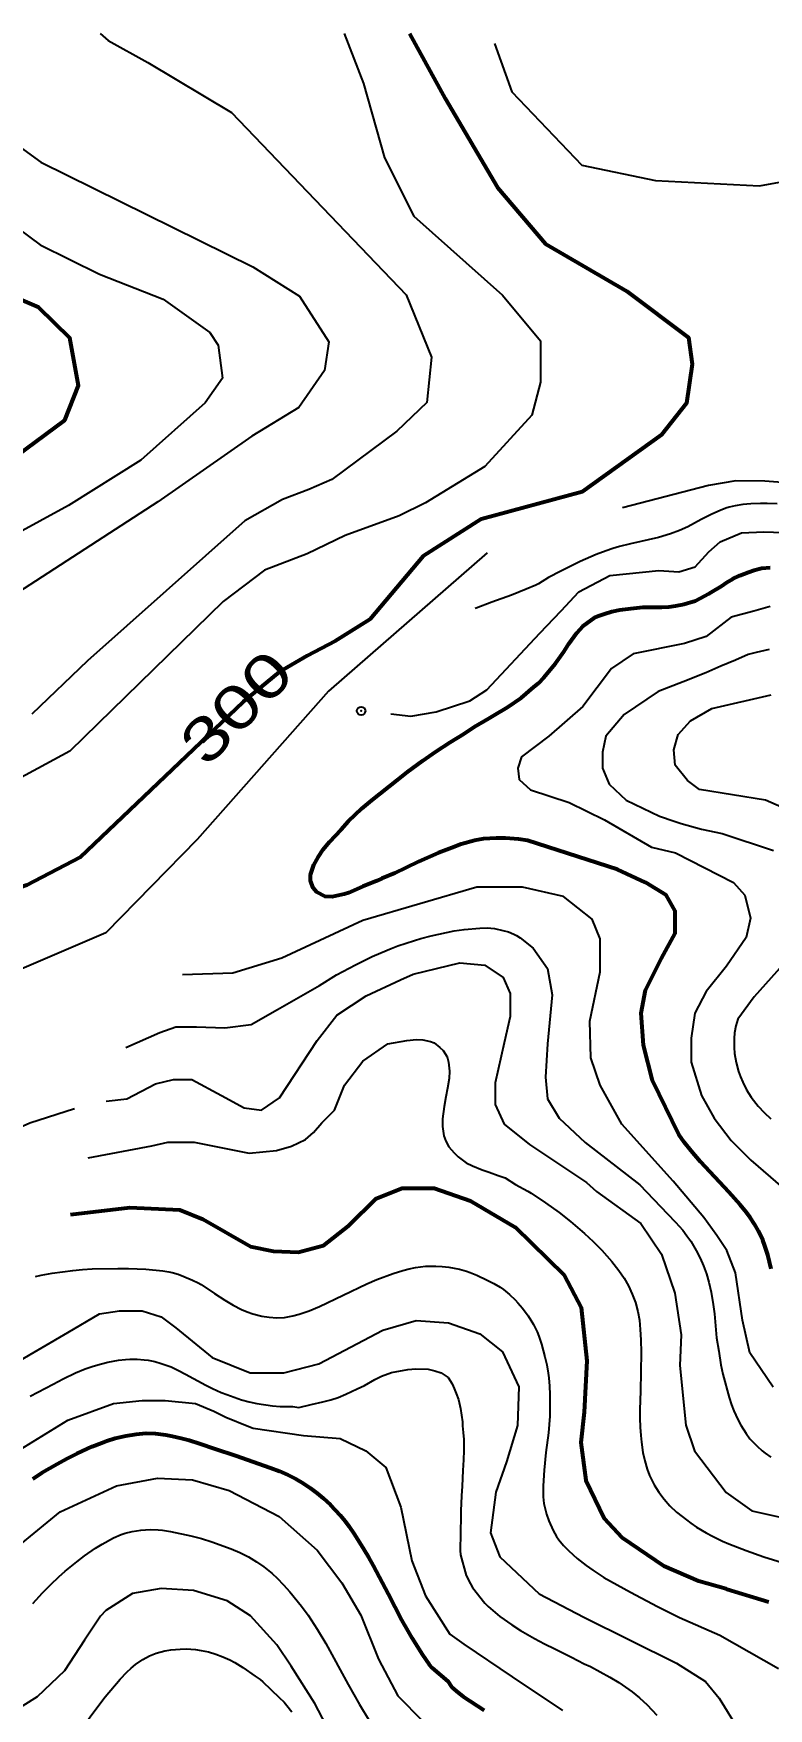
# Model space of a CAD drawing. Header units: metres. Extents: x 552626 to 559174, y 1843804 to 1852371.
# Drawn here: x 556762 to 557054, y 1850657 to 1851322 of the extents above; entities that cross this region are included whole.
import ezdxf
from ezdxf.enums import TextEntityAlignment as Align

# ---------------------------------------------------------------- set-up
doc = ezdxf.new("R2010")
doc.units = ezdxf.units.M
doc.header["$LTSCALE"] = 6.8
doc.header["$PDMODE"] = 32
doc.header["$PDSIZE"] = 3.4
doc.layers.add('1', color=7, linetype='Continuous', lineweight=25)
doc.layers.add('2', color=7, linetype='Continuous', lineweight=53)
doc.layers.add('4', color=7, linetype='Continuous')

msp = doc.modelspace()

# ---------------------------------------------------------------- linework, layer by layer
at = {"layer": '1'}
for p, q in [((556942.66, 1851116.08), (556942.65, 1851116.07)), ((556841.59, 1850949.22), (556821.51, 1850948.45))]:
    msp.add_line(p, q, dxfattribs=at)
for points in [[(556885.86, 1851322.36), (556893.49, 1851302.54), (556901.76, 1851272.94), (556913.45, 1851249.88), (556948.77, 1851218.47), (556963.87, 1851200.31), (556963.77, 1851183.89), (556960.31, 1851170.78), (556941.68, 1851150.42), (556918.16, 1851136.03), (556907.7, 1851130.8), (556886.14, 1851122.95), (556871.11, 1851115.76), (556854.12, 1851109.21), (556837.78, 1851096.79), (556776.83, 1851037.31), (556749.68, 1851022.71)], [(556788.87, 1851322.38), (556792, 1851319.6), (556807.78, 1851310.91), (556841.08, 1851291.04), (556910.46, 1851218.57), (556920.45, 1851193.88), (556918.65, 1851175.84), (556906.74, 1851164.42), (556880.91, 1851145.19), (556871.76, 1851141.26), (556861.31, 1851137.34), (556846.28, 1851128.84), (556783.84, 1851073.26), (556761.73, 1851052.06)], [(556945.59, 1851318.36), (556952.47, 1851299.17), (556980.2, 1851270.1), (557009.46, 1851264.02), (557050.87, 1851261.89), (557071.05, 1851265.61)], [(556739.97, 1851289.5), (556765.22, 1851271.29), (556849.52, 1851229.71), (556868.05, 1851218.1), (556879.77, 1851199.97), (556878.01, 1851188.49), (556867.77, 1851173.78), (556849.1, 1851162.4), (556811.73, 1851136.37), (556743.81, 1851092.47)], [(556738.09, 1851258.35), (556765.02, 1851238.48), (556788.62, 1851226.84), (556813.93, 1851216.83), (556832.45, 1851203.58), (556835.8, 1851198.63), (556837.4, 1851185.49), (556830.58, 1851175.68), (556805.07, 1851152.86), (556776.21, 1851134.98), (556740.57, 1851115.5)], [(557064.87, 1851143.68), (557052.94, 1851144.61), (557041.41, 1851144.67), (557030.56, 1851142.81), (556996.39, 1851134.05)], [(557057.89, 1851135.52), (557053.84, 1851135.71), (557051.23, 1851135.74), (557047.33, 1851135.57), (557044.22, 1851135.25), (557041.11, 1851134.76), (557038.73, 1851134.21), (557037.45, 1851133.82), (557035.22, 1851132.96), (557031.86, 1851131.42), (557027.63, 1851129.34), (557022.38, 1851126.39), (557019.03, 1851124.93), (557015.51, 1851123.69), (557010.68, 1851122.21), (556999.51, 1851119.73), (556995.2, 1851118.62), (556992.51, 1851117.83), (556989.88, 1851116.95), (556985.89, 1851115.41), (556979.62, 1851112.61), (556971.86, 1851108.83), (556966.99, 1851106.26), (556962.95, 1851103.79), (556961.98, 1851103.31), (556958.07, 1851101.74), (556952.33, 1851099.28), (556944.53, 1851096.51), (556938.23, 1851094.15), (556937.8, 1851094)], [(556904.36, 1851052.14), (556912.32, 1851051.21), (556922.36, 1851052.97), (556935.75, 1851057.35), (556942.46, 1851061.76), (556963.56, 1851084.17), (556972.01, 1851093.13), (556978.98, 1851100.6), (556991.41, 1851107.07), (557010.82, 1851109.06), (557018.78, 1851108.57), (557025.24, 1851110.56), (557030.72, 1851116.53), (557035.19, 1851120.51), (557043.65, 1851124), (557052.6, 1851124.5), (557064.05, 1851124)], [(556942.66, 1851116.08), (556879.53, 1851061.22), (556827.44, 1851002.23), (556791.12, 1850965.19), (556730.67, 1850939.32), (556683.82, 1850922.84), (556665.54, 1850906.83), (556656.96, 1850895.96), (556655.25, 1850887.96), (556666.11, 1850875.37), (556691.25, 1850869.08), (556709.53, 1850871.37), (556730.1, 1850875.95), (556760.96, 1850889.67), (556778.67, 1850895.39)], [(557055.03, 1851094.75), (557048.54, 1851092.89), (557039.58, 1851090.57), (557029.61, 1851082.84), (557021, 1851080.12), (557000.61, 1851076.03), (556992.01, 1851070.12), (556980.68, 1851055.12), (556967.09, 1851043.31), (556956.22, 1851035.13), (556954.86, 1851030.59), (556955.31, 1851026.04), (556959.84, 1851021.95), (556975.24, 1851016.95), (556989.29, 1851010.14), (557007.86, 1850999.23), (557017.38, 1850996.96), (557040.48, 1850985.12), (557045.01, 1850980.12), (557047.28, 1850971.03), (557045.46, 1850963.31), (557037.76, 1850951.95), (557029.61, 1850941.95), (557025.08, 1850933.32), (557023.72, 1850923.32), (557023.72, 1850913.78), (557027.79, 1850900.6), (557032.84, 1850891.61), (557039.55, 1850882.7), (557047.36, 1850874.84), (557060.14, 1850863.87)], [(557054.72, 1851077.74), (557049.46, 1851076.59), (557046.35, 1851075.68), (557041.25, 1851073.47), (557035.5, 1851071.11), (557029.47, 1851068.41), (557020.52, 1851064.86), (557010.58, 1851061.03), (556996.99, 1851051.94), (556989.74, 1851043.31), (556988.38, 1851036.95), (556988.38, 1851030.59), (556991.1, 1851024.22), (556997.9, 1851017.86), (557011.03, 1851011.5), (557016.92, 1851009.49), (557019.72, 1851008.59), (557027.77, 1851006.42), (557035.95, 1851004.69), (557056.34, 1850997.87)], [(557069.03, 1851011.05), (557053.17, 1851017.86), (557027.02, 1851022.1), (557022.18, 1851025.74), (557017.34, 1851031.8), (557016.74, 1851037.87), (557018.55, 1851043.93), (557023.39, 1851049.39), (557031.86, 1851054.24), (557055.44, 1851059.7)], [(557056.29, 1850784.69), (557051.46, 1850791.8), (557046.92, 1850798.34), (557044.07, 1850811.41), (557041.23, 1850830.18), (557037.82, 1850838.99), (557033.85, 1850844.96), (557028.73, 1850852.07), (557016.47, 1850866.52), (556996.08, 1850889.24), (556987.47, 1850904.69), (556983.85, 1850915.59), (556983.39, 1850930.13), (556987.47, 1850949.67), (556987.47, 1850962.85), (556984.3, 1850970.58), (556972.97, 1850979.66), (556956.66, 1850983.3), (556938.54, 1850983.3), (556893.24, 1850970.12), (556861.07, 1850955.13), (556841.59, 1850949.22)], [(556799.01, 1850919.71), (556812.6, 1850925.62), (556818.94, 1850927.89), (556827.1, 1850927.89), (556838.42, 1850927.43), (556848.84, 1850928.8), (556859.26, 1850934.71), (556876.03, 1850944.25), (556882.76, 1850948.54), (556890.33, 1850952.5), (556896.9, 1850955.73), (556900.39, 1850957.31), (556904.51, 1850959.01), (556907.14, 1850959.98), (556913.71, 1850962.2), (556916.26, 1850962.96), (556920.33, 1850963.99), (556929.57, 1850966), (556933.51, 1850966.57), (556939.71, 1850967.11), (556942.64, 1850967.15), (556945.49, 1850966.87), (556948.89, 1850966.17), (556951.06, 1850965.54), (556953.17, 1850964.72), (556954.31, 1850964.15), (556955.78, 1850963.27), (556960.95, 1850959.05), (556966.64, 1850951.05), (556968.45, 1850940.6), (556966.64, 1850921.06), (556965.73, 1850907.88), (556966.64, 1850899.24), (556971.17, 1850891.52), (556981.59, 1850881.98), (557003.33, 1850865.16), (557014.27, 1850853.55), (557017.43, 1850850.33), (557020.33, 1850847.04), (557022.01, 1850844.89), (557023.54, 1850842.68), (557025.7, 1850839.09), (557027.25, 1850836.02), (557028.6, 1850832.89), (557029.74, 1850829.71), (557030.67, 1850826.47), (557031.57, 1850822.54), (557032.43, 1850817.6), (557032.92, 1850813.9), (557033.78, 1850804.28), (557034.68, 1850799.04), (557035.42, 1850793.57), (557036.26, 1850789.85), (557038.71, 1850780.69), (557039.69, 1850777.68), (557040.57, 1850775.36), (557042.22, 1850771.85), (557043.43, 1850769.64), (557045.51, 1850766.3), (557047.04, 1850764.24), (557047.99, 1850763.14), (557049.88, 1850761.25), (557051.94, 1850759.47), (557053.13, 1850758.55), (557055.35, 1850756.97)], [(556791.3, 1850898.35), (556799.46, 1850899.26), (556810.79, 1850905.17), (556818.03, 1850906.99), (556825.28, 1850906.99), (556837.06, 1850900.63), (556846.12, 1850895.63), (556852.92, 1850894.72), (556860.17, 1850899.72), (556875.12, 1850922.44), (556882.82, 1850932.43), (556894.6, 1850940.16), (556908.19, 1850946.52), (556913.21, 1850948.84), (556931.75, 1850953.32), (556941.72, 1850952.41), (556948.97, 1850947.41), (556951.69, 1850941.05), (556951.69, 1850931.96), (556949.42, 1850921.51), (556945.8, 1850905.61), (556945.8, 1850896.97), (556949.42, 1850889.25), (556959.39, 1850881.07), (556982.04, 1850866.07), (556986.01, 1850862.47), (557003.65, 1850849.71), (557011.9, 1850837.57), (557017.24, 1850822.04), (557019.66, 1850805.53), (557019.18, 1850793.4), (557021.6, 1850769.61), (557025, 1850759.42), (557037.61, 1850742.92), (557047.8, 1850735.63), (557058.48, 1850733.21)], [(557064.5, 1850957.43), (557048.64, 1850939.71), (557042.27, 1850930.84), (557041.42, 1850928.21), (557040.9, 1850925.45), (557040.7, 1850923.2), (557040.72, 1850919.6), (557040.93, 1850917.25), (557041.56, 1850913.65), (557042.5, 1850910.16), (557043.26, 1850908.02), (557044.14, 1850905.94), (557045.7, 1850902.83), (557047.55, 1850899.9), (557050.35, 1850896.4), (557052.7, 1850893.82), (557055.28, 1850891.29)], [(556784.02, 1850875.87), (556809.42, 1850880.62), (556815.77, 1850881.99), (556826.19, 1850881.99), (556847.99, 1850877.68), (556858.91, 1850878.77), (556864.92, 1850880.41), (556870.39, 1850883.14), (556873.67, 1850885.88), (556876.94, 1850889.7), (556881.91, 1850894.71), (556885.99, 1850904.71), (556893.24, 1850914.25), (556903.21, 1850921.07), (556910.7, 1850922.39), (556914.49, 1850922.83), (556917.05, 1850922.76), (556920.06, 1850922.01), (556921.58, 1850921.45), (556923.79, 1850919.7), (556925.12, 1850918.48), (556926.69, 1850915.92), (556927.2, 1850913.88), (556927.61, 1850910.28), (556927.58, 1850907.36), (556926.83, 1850903.53), (556926.23, 1850900.08), (556925.48, 1850896.25), (556924.86, 1850891.34), (556924.85, 1850888.24), (556925.36, 1850884.56), (556926.15, 1850882.46), (556927.42, 1850880.14), (556929.51, 1850877.82), (556931.16, 1850876.19), (556934.25, 1850873.9), (556936.76, 1850872.72), (556940.69, 1850871.08), (556943.36, 1850870.11), (556946.97, 1850868.88), (556949.81, 1850867.93), (556953.91, 1850865.19), (556958.77, 1850862.58), (556960.07, 1850861.8), (556965.75, 1850857.97), (556971.21, 1850854.08), (556975.71, 1850850.53), (556981.27, 1850845.78), (556984.76, 1850842.59), (556988.16, 1850839.2), (556990.18, 1850836.97), (556992.1, 1850834.69), (556994.95, 1850831.09), (556997.05, 1850828.05), (556998.81, 1850824.93), (557000.28, 1850821.7), (557001.52, 1850818.33), (557002.48, 1850814.86), (557003.09, 1850811.34), (557003.46, 1850807.62), (557003.71, 1850803.55), (557003.81, 1850798.49), (557003.5, 1850783.16), (557003.27, 1850775.94), (557003.27, 1850772.39), (557003.37, 1850768.89), (557003.61, 1850765.52), (557003.89, 1850762.91), (557004.52, 1850758.79), (557005.24, 1850755.43), (557006.22, 1850752.17), (557007.17, 1850749.69), (557007.78, 1850748.33), (557009.02, 1850745.93), (557010.84, 1850742.98), (557012.89, 1850740.23), (557015.23, 1850737.64), (557017.89, 1850735.16), (557020.11, 1850733.33), (557023.55, 1850730.75), (557025.83, 1850729.21), (557029.66, 1850726.93), (557032.21, 1850725.56), (557036.12, 1850723.65), (557038.65, 1850722.53), (557045.54, 1850719.82), (557052.58, 1850717.38), (557059.87, 1850715.15)], [(556763.19, 1850828.73), (556765.42, 1850829.25), (556769.8, 1850829.97), (556778.04, 1850831.06), (556781.87, 1850831.47), (556785.64, 1850831.68), (556795.9, 1850831.94), (556800.05, 1850831.93), (556807, 1850831.61), (556813.77, 1850831), (556816.18, 1850830.61), (556817.49, 1850830.31), (556819.83, 1850829.61), (556822.11, 1850828.76), (556825.58, 1850827.27), (556827.75, 1850826.17), (556828.93, 1850825.49), (556834.24, 1850821.93), (556838.44, 1850819.29), (556841.68, 1850817.35), (556845, 1850815.64), (556847.24, 1850814.7), (556849.53, 1850813.92), (556853.08, 1850813.01), (556856.03, 1850812.55), (556859.03, 1850812.34), (556862.13, 1850812.48), (556865.38, 1850813.09), (556867.96, 1850813.79), (556871.93, 1850815.1), (556875.97, 1850816.76), (556894.81, 1850825.83), (556898.78, 1850827.5), (556905.21, 1850829.84), (556909.09, 1850831.06), (556911.58, 1850831.72), (556914.09, 1850832.25), (556918.12, 1850832.75), (556922.18, 1850832.85), (556924.73, 1850832.71), (556927.32, 1850832.41), (556931.57, 1850831.62), (556934.37, 1850830.86), (556935.88, 1850830.35), (556938.56, 1850829.24), (556942.65, 1850827.27), (556945.25, 1850825.94), (556947.79, 1850824.44), (556949.14, 1850823.49), (556951.49, 1850821.58), (556953.69, 1850819.48), (556954.82, 1850818.29), (556956.71, 1850816.08), (556958.94, 1850813.03), (556961.03, 1850809.61), (556962.49, 1850806.71), (556963.18, 1850805.03), (556964.21, 1850801.88), (556965.53, 1850796.85), (556966.29, 1850793.59), (556966.91, 1850790.31), (556967.15, 1850788.48), (556967.42, 1850785.13), (556967.54, 1850781.83), (556967.57, 1850777.02), (556967.47, 1850773.23), (556967, 1850766.63), (556965.95, 1850758.84), (556965.24, 1850751.8), (556964.84, 1850745.5), (556964.91, 1850741.22), (556965.19, 1850738.48), (556965.48, 1850736.98), (556966.23, 1850734.27), (556967.18, 1850731.63), (556968.85, 1850727.79), (556970.18, 1850725.44), (556971.07, 1850724.16), (556972.96, 1850721.88), (556975.04, 1850719.71), (556978.32, 1850716.69), (556981.94, 1850713.86), (556984.59, 1850712.01), (556988.97, 1850709.21), (556999.5, 1850703.27), (557010.31, 1850697.57), (557018.99, 1850693.33), (557035, 1850686.25), (557058.42, 1850672.96)], [(556745.3, 1850788.62), (556776, 1850806.5), (556788.61, 1850813.86), (556796.49, 1850815.04), (556805.55, 1850815.04), (556813.03, 1850812.67), (556818.94, 1850808.34), (556833.39, 1850796.48), (556848.51, 1850790.41), (556861.82, 1850790.41), (556875.73, 1850794.05), (556901.12, 1850807.39), (556914.43, 1850811.19), (556927.27, 1850810.36), (556939.76, 1850805.96), (556948.72, 1850798.84), (556955.24, 1850784.84), (556954.69, 1850769.57), (556950.36, 1850755.1), (556946.06, 1850743.08), (556943.93, 1850726.86), (556947.64, 1850717.3), (556963.3, 1850702.67), (556980.97, 1850693.36), (557017.86, 1850675.16), (557029.35, 1850667.88), (557034.8, 1850661.21), (557042.66, 1850648.47)], [(556761.04, 1850781.13), (556770.12, 1850785.97), (556774.11, 1850788.04), (556779.04, 1850790.4), (556782.87, 1850791.97), (556786.06, 1850793.09), (556789.32, 1850794.08), (556791.93, 1850794.74), (556796.16, 1850795.47), (556798.98, 1850795.75), (556800.58, 1850795.82), (556803.5, 1850795.82), (556806.39, 1850795.62), (556807.92, 1850795.43), (556810.58, 1850794.91), (556813.14, 1850794.2), (556817.01, 1850792.78), (556820.02, 1850791.41), (556822.79, 1850789.97), (556830.82, 1850785.55), (556833.55, 1850784.17), (556836.94, 1850782.65), (556839.18, 1850781.79), (556845.07, 1850779.77), (556848.1, 1850778.92), (556851.14, 1850778.32), (556857.32, 1850777.4), (556860.41, 1850777.1), (556865.41, 1850777.13), (556867.74, 1850776.73), (556872.72, 1850777.85), (556877.35, 1850778.93), (556880.45, 1850779.74), (556883.35, 1850780.71), (556886.49, 1850781.98), (556890.9, 1850784.04), (556893.84, 1850785.47), (556897.96, 1850787.77), (556900.64, 1850789.08), (556904.58, 1850790.54), (556911.1, 1850791.75), (556914.27, 1850792.02), (556919.21, 1850791.86), (556921.84, 1850791.24), (556924.3, 1850790.43), (556927.07, 1850788.56), (556928.73, 1850786.1), (556929.57, 1850784.28), (556930.36, 1850782.18), (556931.17, 1850779.9), (556932.05, 1850776.26), (556932.75, 1850770.96), (556932.83, 1850769.42), (556933.14, 1850766.71), (556933.37, 1850763.91), (556933.41, 1850759.63), (556933.2, 1850755.86), (556932.96, 1850751.63), (556932.66, 1850745.49), (556932.47, 1850741.54), (556932.16, 1850735.57), (556932.1, 1850733.65), (556931.95, 1850719.85), (556932.06, 1850718.13), (556934.27, 1850709.99), (556936.03, 1850706.63), (556936.83, 1850705.17), (556941.74, 1850698.98), (556942.99, 1850697.66), (556947.65, 1850693.63), (556952.41, 1850690.35), (556955.86, 1850688.1), (556961.42, 1850684.99), (556965.41, 1850682.8), (556969.56, 1850680.82), (556976.06, 1850677.46), (556981.1, 1850674.93), (556983.61, 1850673.76), (556991.29, 1850669.62), (556994.93, 1850667.39), (557000.27, 1850663.81), (557003.2, 1850661.31), (557006.15, 1850658.64), (557010.09, 1850654.53)], [(556720.62, 1850733.97), (556725.09, 1850735.75), (556725.21, 1850735.8), (556755.38, 1850758.87), (556775.95, 1850771.6), (556794.09, 1850778.28), (556805.58, 1850779.49), (556814.65, 1850779.49), (556826.74, 1850778.28), (556834, 1850775.24), (556838.8, 1850772.85), (556847.94, 1850769.09), (556849.6, 1850768.41), (556869.68, 1850765.54), (556884.19, 1850764.33), (556894.47, 1850759.48), (556902.33, 1850752.81), (556908.38, 1850737.04), (556912.62, 1850715.81), (556918.06, 1850701.86), (556927.73, 1850686.69), (556933.38, 1850682.69), (556952.55, 1850669.7), (556972.51, 1850656.36)], [(556694.58, 1850669.13), (556699.41, 1850671.02), (556705.97, 1850675.65), (556715.07, 1850682.07), (556752.36, 1850718.23), (556772.92, 1850735.21), (556795.3, 1850745.52), (556811.63, 1850748.56), (556825.54, 1850747.95), (556840.05, 1850743.7), (556860.01, 1850733.39), (556875.12, 1850720.05), (556884.91, 1850707.03), (556892.38, 1850694.21), (556899.45, 1850676.75), (556907.12, 1850662.11), (556917.04, 1850652.04)], [(556762.15, 1850698.83), (556763.4, 1850700.29), (556765.91, 1850703.01), (556769.23, 1850706.38), (556772.37, 1850709.38), (556774.92, 1850711.65), (556779.54, 1850715.39), (556782.65, 1850717.73), (556786.95, 1850720.76), (556789.61, 1850722.44), (556794.18, 1850724.89), (556797.2, 1850726.22), (556798.79, 1850726.78), (556801.51, 1850727.48), (556805.01, 1850727.98), (556808.78, 1850728.18), (556811.86, 1850728.09), (556813.6, 1850727.92), (556816.77, 1850727.42), (556824.94, 1850725.67), (556829.05, 1850724.62), (556833.21, 1850723.33), (556840.9, 1850720.59), (556844.37, 1850719.11), (556847.77, 1850717.34), (556850.98, 1850715.4), (556853.86, 1850713.4), (556857.13, 1850710.75), (556859.19, 1850708.85), (556861.76, 1850706.25), (556864.21, 1850703.49), (556868.85, 1850697.8), (556871.51, 1850694.21), (556875.11, 1850688.58), (556878.53, 1850683), (556887.4, 1850666.67), (556891.92, 1850658.74), (556895.7, 1850652.38)], [(556903.28, 1850608.67), (556893.83, 1850621.41), (556874.14, 1850659.09), (556864.75, 1850673.99), (556859.02, 1850682.39), (556848.63, 1850693.95), (556839.34, 1850699.95), (556825.97, 1850703.94), (556813.13, 1850704.77), (556801.68, 1850702.84), (556791.08, 1850696.1), (556788.99, 1850693.85), (556782.6, 1850684.26), (556774.74, 1850672.13), (556763.85, 1850661.82), (556744.5, 1850649.69), (556717.28, 1850640.59), (556680.91, 1850634.42)], [(556781.38, 1850649.15), (556788.32, 1850658.45), (556790.86, 1850661.74), (556796.79, 1850668.82), (556799.39, 1850671.58), (556801.13, 1850673.13), (556802.93, 1850674.56), (556805.87, 1850676.64), (556808.42, 1850678.08), (556811.11, 1850679.14), (556814.56, 1850680.03), (556816.89, 1850680.42), (556820.59, 1850680.74), (556822.98, 1850680.78), (556826.67, 1850680.55), (556829.01, 1850680.22), (556831.95, 1850679.6), (556834.78, 1850678.75), (556837.56, 1850677.7), (556840.31, 1850676.47), (556842.41, 1850675.37), (556845.51, 1850673.4), (556850.5, 1850669.99), (556852.44, 1850668.59), (556853.47, 1850667.75), (556860, 1850661.56), (556861.96, 1850659.6), (556863.03, 1850658.36), (556864.96, 1850655.86)]]:
    msp.add_lwpolyline(points, dxfattribs=at)
msp.add_point((556892.51, 1851053.31), dxfattribs=at)
at = {"layer": '2'}
for points in [[(556911.8, 1851322.35), (556925.99, 1851296.54), (556946.78, 1851261.17), (556965.75, 1851238.79), (556998.1, 1851220.04), (557022.67, 1851201.68), (557024.01, 1851191.09), (557021.8, 1851175.57), (557011.84, 1851162.93), (556980.41, 1851140.41), (556940.23, 1851129.53), (556917.21, 1851114.84), (556895.94, 1851089.59), (556882.22, 1851081.09), (556871.11, 1851075.21), (556860, 1851068.67), (556845.62, 1851056.89), (556780.82, 1850995.15), (556759.74, 1850984.15), (556708.04, 1850965.93)], [(556751.73, 1851151.78), (556774.85, 1851168.82), (556780.24, 1851182.53), (556776.82, 1851201.45), (556764.51, 1851213.56), (556739.8, 1851224.02)], [(556877.52, 1850998.35), (556880.02, 1851001.28), (556884.56, 1851006.19), (556887.56, 1851009.54), (556892.82, 1851014.53), (556896.82, 1851017.91), (556907.02, 1851026.01), (556910.95, 1851029.11), (556914.91, 1851032.03), (556916.93, 1851033.54), (556922.16, 1851037.24), (556927.85, 1851040.91), (556933.31, 1851044.27), (556937.46, 1851047.03), (556943.2, 1851050.34), (556945.08, 1851051.47), (556950.71, 1851054.85), (556956.12, 1851058.57), (556961.2, 1851062.9), (556963.03, 1851064.39), (556965.07, 1851066.54), (556969.71, 1851072.18), (556973.1, 1851076.86), (556975.11, 1851080.01), (556978.26, 1851084.39), (556980.61, 1851086.94), (556985.59, 1851090.52), (556986.89, 1851091.13), (556989.27, 1851091.86), (556992.17, 1851092.83), (556995.29, 1851093.46), (556999.69, 1851094.06), (557004.48, 1851094.52), (557007.58, 1851094.51), (557012.04, 1851094.57), (557014.77, 1851094.7), (557017.47, 1851095.01), (557020.85, 1851095.76), (557022.27, 1851096.11), (557025.35, 1851097.1), (557029.15, 1851098.99), (557030.61, 1851099.8), (557031.63, 1851100.47), (557035.8, 1851103.02), (557037.74, 1851104.29), (557040.27, 1851105.8), (557042.96, 1851107.09), (557046.41, 1851108.45), (557048.72, 1851109.25), (557051.81, 1851110.02), (557055.07, 1851110.35)], [(557055.46, 1850831.72), (557054.13, 1850837.27), (557052.99, 1850840.89), (557052.11, 1850843.15), (557050.45, 1850846.65), (557048.85, 1850849.44), (557047.11, 1850852.08), (557045.64, 1850854.1), (557043.11, 1850857.21), (557038.69, 1850862.2), (557027.39, 1850874.21), (557023.64, 1850878.62), (557020.94, 1850882.06), (557018.8, 1850885.09), (557008.31, 1850906.51), (557004.69, 1850920.59), (557003.78, 1850933.32), (557005.59, 1850942.4), (557011.94, 1850955.13), (557017.37, 1850965.12), (557017.37, 1850973.76), (557013.75, 1850980.12), (557005.59, 1850985.12), (556994.39, 1850990.3), (556958.61, 1851001.91), (556955.09, 1851002.42), (556949.94, 1851002.74), (556946.2, 1851002.77), (556941.11, 1851002.55), (556937.63, 1851001.87), (556932.33, 1851000.35), (556928.57, 1850998.92), (556923.23, 1850996.94), (556915.41, 1850993.48), (556910.31, 1850990.98), (556905.89, 1850988.92), (556900.76, 1850986.78), (556898.76, 1850985.91), (556893.18, 1850983.63), (556887.54, 1850981.06), (556885.78, 1850980.5), (556881.06, 1850979.5), (556878.21, 1850979.63), (556875, 1850981.36), (556873.53, 1850983.02), (556872.38, 1850985.89), (556872.39, 1850988.18), (556873.76, 1850992.17), (556875.41, 1850995.28), (556877.52, 1850998.35)], [(556777.03, 1850853.34), (556800.59, 1850856.07), (556820.52, 1850855.16), (556829.58, 1850851.53), (556848.61, 1850840.62), (556857.67, 1850838.8), (556867.64, 1850838.35), (556877.61, 1850841.07), (556887.58, 1850848.8), (556898.45, 1850859.71), (556908.87, 1850863.8), (556921.56, 1850863.8), (556936.05, 1850858.8), (556953.72, 1850848.35), (556973.2, 1850829.26), (556980.03, 1850816.42), (556982.17, 1850795.16), (556981.13, 1850774.76), (556979.89, 1850762.79), (556981.77, 1850747.8), (556989.04, 1850732.66), (556996.21, 1850725.03), (557012.87, 1850713.74), (557026.61, 1850707.79), (557037.41, 1850704.73), (557037.88, 1850704.58), (557054.45, 1850699.46)], [(556762.04, 1850748.33), (556765.85, 1850750.8), (556771.84, 1850754.36), (556775.74, 1850756.45), (556779.66, 1850758.4), (556785.7, 1850761.15), (556789.45, 1850762.67), (556791.44, 1850763.38), (556794.85, 1850764.43), (556799.05, 1850765.42), (556803.19, 1850766.11), (556807.15, 1850766.43), (556810.79, 1850766.33), (556814.98, 1850765.8), (556817.64, 1850765.31), (556820.97, 1850764.55), (556824.24, 1850763.65), (556828.27, 1850762.38), (556834.49, 1850760.23), (556842.57, 1850757.56), (556856.53, 1850752.72), (556860.06, 1850751.35), (556863.45, 1850749.87), (556866.57, 1850748.29), (556869.52, 1850746.57), (556872.36, 1850744.7), (556875.04, 1850742.71), (556877.51, 1850740.63), (556880.32, 1850737.99), (556884.17, 1850733.88), (556886.15, 1850731.47), (556887.63, 1850729.51), (556889.9, 1850726.22), (556893.64, 1850720.34), (556895.51, 1850717.22), (556897.32, 1850713.94), (556903.29, 1850702.66), (556908.6, 1850692.39), (556911.03, 1850687.91), (556912.65, 1850685.16), (556916.88, 1850678.43), (556919.53, 1850674.66), (556920.72, 1850673.22), (556926.96, 1850667.98), (556928.49, 1850665.79), (556930.31, 1850664.17), (556933.13, 1850661.94), (556941.42, 1850656.5)]]:
    msp.add_lwpolyline(points, dxfattribs=at)

# ---------------------------------------------------------------- texts
at = {"layer": '4', "width": 1.35}
msp.add_text('300', height=17, rotation=45.724, dxfattribs=at).set_placement((556849.05, 1851048.85), align=Align.CENTER)

doc.saveas('drawing.dxf')
